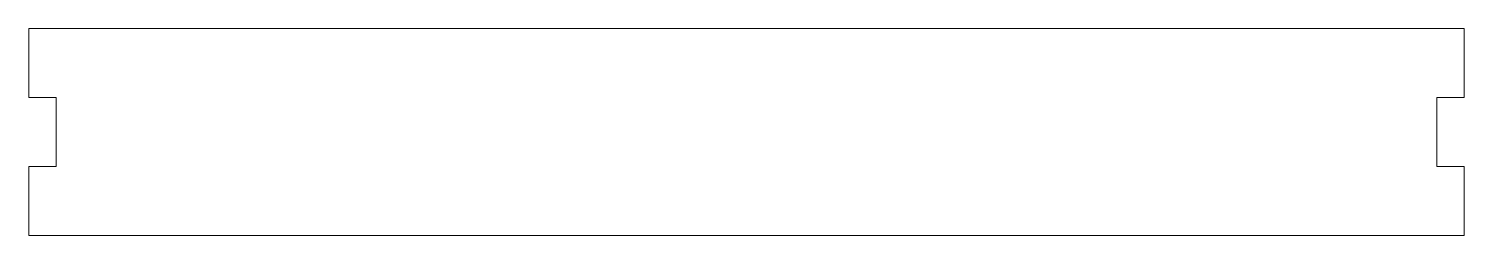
# Model space of a CAD drawing. Header units: millimetres. Extents: x -4 to 204, y 0 to 30.
import ezdxf

# ---------------------------------------------------------------- set-up
doc = ezdxf.new("R2010")
doc.units = ezdxf.units.MM

msp = doc.modelspace()

# ---------------------------------------------------------------- linework, layer by layer
at = {"color": 7, "linetype": 'Continuous', "lineweight": 15}
for p, q in [((-4, 30), (-4, 20)), ((-4, 30), (204, 30)), ((204, 30), (204, 20)), ((0, 20), (-4, 20)), ((0, 10), (0, 20)), ((200, 20), (204, 20)), ((200, 10), (200, 20)), ((-4, 0), (-4, 10)), ((0, 10), (-4, 10)), ((200, 10), (204, 10)), ((204, 0), (204, 10)), ((204, 0), (-4, 0))]:
    msp.add_line(p, q, dxfattribs=at)

doc.saveas('drawing.dxf')
